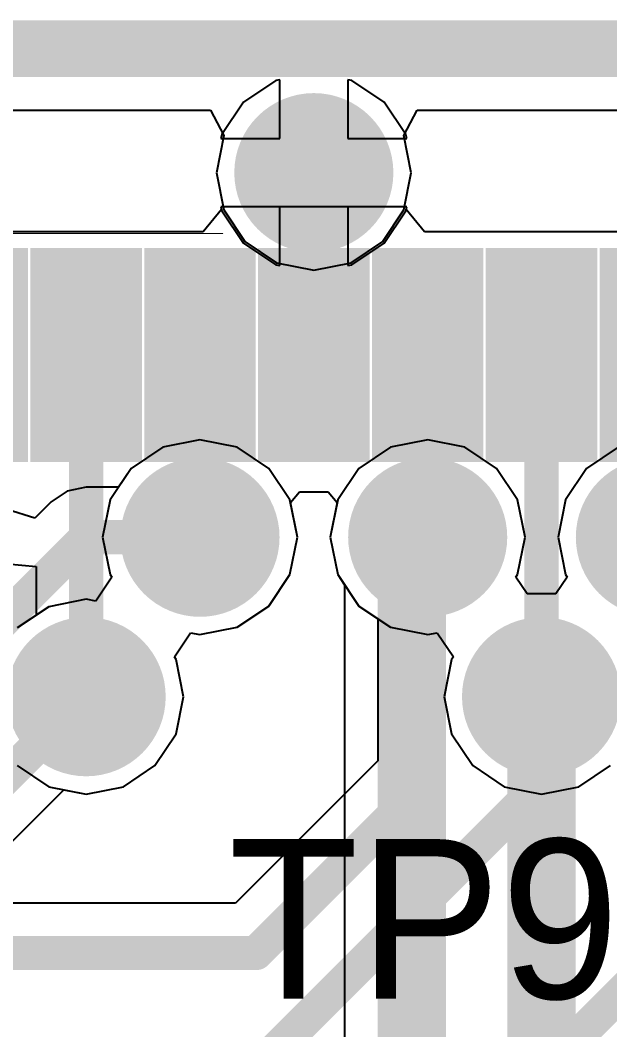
# Model space of a CAD drawing. Header units: millimetres. Extents: x 111 to 521, y 105 to 375.
# Drawn here: x 197.323 to 199.913, y 168.822 to 173.253 of the extents above; entities that cross this region are included whole.
import ezdxf

# ---------------------------------------------------------------- set-up
doc = ezdxf.new("R2010")
doc.units = ezdxf.units.MM
for name, color, linetype in [('BottomLayer', 5, 'Continuous'), ('BottomSolder', 6, 'Continuous'), ('DrillDrawing', 1, 'Continuous'), ('MidLayer2', 76, 'Continuous'), ('MidLayer3', 90, 'Continuous'), ('MultiLayer', 9, 'Continuous'), ('TopLayer', 1, 'Continuous'), ('TopOverlay', 2, 'Continuous'), ('TopPaste', 8, 'Continuous'), ('TopSolder', 216, 'Continuous'), ('ViaHoleLayer', 16, 'Continuous')]:
    doc.layers.add(name, color=color, linetype=linetype)

msp = doc.modelspace()

# ---------------------------------------------------------------- linework, layer by layer
at = {"layer": 'BottomLayer'}
for p, q in [((198.44531558, 172.98839418), (198.30327878, 172.89348962)), ((198.46285936, 172.99188414), (198.44531558, 172.98839418)), ((198.46285936, 172.73390904), (198.46285936, 172.99188414)), ((198.78040254, 172.98839418), (198.76285876, 172.99188414)), ((198.76285876, 172.99188414), (198.76285876, 172.73390904)), ((198.92243934, 172.89348962), (198.78040254, 172.98839418)), ((198.30327878, 172.89348962), (198.20837422, 172.75145282)), ((199.0173439, 172.75145282), (198.92243934, 172.89348962)), ((198.20837422, 172.75145282), (198.20488426, 172.73390904)), ((199.02083386, 172.73390904), (199.0173439, 172.75145282)), ((198.20488426, 172.73390904), (198.46285936, 172.73390904)), ((198.76285876, 172.73390904), (199.02083386, 172.73390904)), ((198.46285936, 172.43390964), (198.20488426, 172.43390964)), ((198.20488426, 172.43390964), (198.20837422, 172.41636586)), ((198.46285936, 172.17593454), (198.46285936, 172.43390964)), ((199.02083386, 172.43390964), (198.76285876, 172.43390964)), ((198.76285876, 172.43390964), (198.76285876, 172.17593454)), ((199.0173439, 172.41636586), (199.02083386, 172.43390964)), ((198.20837422, 172.41636586), (198.30327878, 172.27432906)), ((198.92243934, 172.27432906), (199.0173439, 172.41636586)), ((198.30327878, 172.27432906), (198.44531558, 172.1794245)), ((198.78040254, 172.1794245), (198.92243934, 172.27432906)), ((198.44531558, 172.1794245), (198.46285936, 172.17593454)), ((198.76285876, 172.17593454), (198.78040254, 172.1794245)), ((198.11289562, 171.41152662), (197.94925358, 171.37897652)), ((198.27653766, 171.37897652), (198.11289562, 171.41152662)), ((199.11289362, 171.41152916), (198.94925158, 171.37897906)), ((199.27653566, 171.37897906), (199.11289362, 171.41152916)), ((197.94925358, 171.37897652), (197.81052386, 171.28628176)), ((198.41526738, 171.28628176), (198.27653766, 171.37897652)), ((198.94925158, 171.37897906), (198.81052186, 171.2862843)), ((199.41526538, 171.2862843), (199.27653566, 171.37897906)), ((199.94924958, 171.37897652), (199.81051986, 171.28628176)), ((197.81052386, 171.28628176), (197.75495882, 171.20311962)), ((198.50796214, 171.14755204), (198.41526738, 171.28628176)), ((198.81052186, 171.2862843), (198.7178271, 171.14755458)), ((199.50796014, 171.14755458), (199.41526538, 171.2862843)), ((199.81051986, 171.28628176), (199.7178251, 171.14755204)), ((197.61370942, 171.20311962), (197.52982084, 171.18643436)), ((197.75495882, 171.20311962), (197.61370942, 171.20311962)), ((197.52982084, 171.18643436), (197.45870338, 171.1389135)), ((198.54051224, 170.98391), (198.50796214, 171.14755204)), ((198.7178271, 171.14755458), (198.685277, 170.98391254)), ((199.54051024, 170.98391254), (199.50796014, 171.14755458)), ((199.7178251, 171.14755204), (199.685275, 170.98391)), ((197.38794152, 171.0681491), (197.2664076, 171.1050172)), ((197.45870338, 171.1389135), (197.38794152, 171.0681491)), ((198.50796214, 170.82026796), (198.54051224, 170.98391)), ((198.685277, 170.98391254), (198.7178271, 170.8202705)), ((199.50796014, 170.8202705), (199.54051024, 170.98391254)), ((199.685275, 170.98391), (199.7178251, 170.82026796)), ((198.41526738, 170.68153824), (198.50796214, 170.82026796)), ((198.7178271, 170.8202705), (198.7478118, 170.77539378)), ((199.50026648, 170.80875414), (199.50796014, 170.8202705)), ((199.54939008, 170.73523384), (199.50026648, 170.80875414)), ((199.72551622, 170.80875668), (199.67639262, 170.73523384)), ((199.7178251, 170.82026796), (199.72551622, 170.80875668)), ((198.7478118, 170.77539378), (198.7478118, 165.93700366)), ((199.67639262, 170.73523384), (199.54939008, 170.73523384)), ((198.27653766, 170.58884348), (198.41526738, 170.68153824)), ((198.11289562, 170.55629338), (198.27653766, 170.58884348)), ((198.00027202, 170.45906218), (198.07082814, 170.56466014)), ((198.07082814, 170.56466014), (198.11289562, 170.55629338)), ((198.00796314, 170.4475509), (198.00027202, 170.45906218)), ((198.04051324, 170.28390886), (198.00796314, 170.4475509)), ((198.00796314, 170.12026682), (198.04051324, 170.28390886)), ((197.91526838, 169.9815371), (198.00796314, 170.12026682)), ((197.77653866, 169.88884234), (197.91526838, 169.9815371)), ((196.09290474, 168.45390998), (197.51480182, 169.87580452)), ((197.51480182, 169.87580452), (197.61289662, 169.85629224)), ((197.61289662, 169.85629224), (197.77653866, 169.88884234))]:
    msp.add_line(p, q, dxfattribs=at)
for points, const_width in [([(198.47315906, 172.58390934, 1), (198.75255906, 172.58390934, 1)], 0.2794), ([(197.97319562, 170.98391, 1), (198.25259562, 170.98391, 1)], 0.2794), ([(198.97319362, 170.98391254, 1), (199.25259362, 170.98391254, 1)], 0.2794), ([(199.97319162, 170.98391, 1), (200.25259162, 170.98391, 1)], 0.2794), ([(199.03789504, 170.98391254, 1), (199.1878922, 170.98391254, 1)], 0.1499997), ([(197.57620886, 170.98391, 1), (197.65120998, 170.98391, 1)], 0.07499858), ([(197.57620886, 170.98391, 1), (197.65120998, 170.98391, 1)], 0.07499858), ([(198.07539506, 170.98391, 1), (198.15039618, 170.98391, 1)], 0.07499858), ([(198.96849462, 170.91451212, 1), (199.11849178, 170.91451212, 1)], 0.1499997), ([(198.96849462, 170.91451212, 1), (199.11849178, 170.91451212, 1)], 0.1499997), ([(197.47319662, 170.28390886, 1), (197.75259662, 170.28390886, 1)], 0.2794), ([(199.47319262, 170.28390886, 1), (199.75259262, 170.28390886, 1)], 0.2794), ([(199.53789404, 170.28390886, 1), (199.6878912, 170.28390886, 1)], 0.1499997), ([(197.57539606, 170.28390886, 1), (197.65039718, 170.28390886, 1)], 0.07499858)]:
    msp.add_lwpolyline(points, format="xyb", close=True, dxfattribs=dict(at, const_width=const_width))
for points, const_width in [([(199.0434932, 170.91451212), (199.11289362, 170.98391254)], 0.2999994), ([(196.01371262, 169.3839132), (197.61370942, 170.98391)], 0.1499997), ([(197.61370942, 170.98391), (198.11289562, 170.98391)], 0.1499997), ([(199.0434932, 165.8145274), (199.0434932, 170.91451212)], 0.2999994), ([(199.61289262, 165.83154032), (199.61289262, 170.28390886)], 0.2999994), ([(195.93790124, 168.60891348), (197.61289662, 170.28390886)], 0.1499997)]:
    msp.add_lwpolyline(points, dxfattribs=dict(at, const_width=const_width))
at = {"layer": 'BottomSolder', "const_width": 0.34939986}
for points in [[(198.4381604, 172.58390934, 1), (198.78755772, 172.58390934, 1)], [(197.93819696, 170.98391, 1), (198.28759428, 170.98391, 1)], [(198.93819496, 170.98391254, 1), (199.28759228, 170.98391254, 1)], [(199.93819296, 170.98391, 1), (200.28759028, 170.98391, 1)], [(197.43819796, 170.28390886, 1), (197.78759528, 170.28390886, 1)], [(199.43819396, 170.28390886, 1), (199.78759128, 170.28390886, 1)]]:
    msp.add_lwpolyline(points, format="xyb", close=True, dxfattribs=at)
at = {"layer": 'DrillDrawing'}
for points, const_width in [([(198.53665906, 172.58390934, 1), (198.68905906, 172.58390934, 1)], 0.1524), ([(198.21192768, 172.3168639, 1), (198.2138276, 172.3168639, 1)], 0.00189992), ([(198.03669562, 170.98391, 1), (198.18909562, 170.98391, 1)], 0.1524), ([(199.03669362, 170.98391254, 1), (199.18909362, 170.98391254, 1)], 0.1524), ([(197.53669662, 170.28390886, 1), (197.68909662, 170.28390886, 1)], 0.1524), ([(199.53669262, 170.28390886, 1), (199.68909262, 170.28390886, 1)], 0.1524)]:
    msp.add_lwpolyline(points, format="xyb", close=True, dxfattribs=dict(at, const_width=const_width))
at = {"layer": 'DrillDrawing', "const_width": 0.00379984}
msp.add_lwpolyline([(191.86287256, 172.3168639), (198.21287764, 172.3168639)], dxfattribs=at)
at = {"layer": 'MidLayer2'}
for p, q in [((198.44531558, 172.98839418), (198.30327878, 172.89348962)), ((198.46285936, 172.99188414), (198.44531558, 172.98839418)), ((198.46285936, 172.73390904), (198.46285936, 172.99188414)), ((198.78040254, 172.98839418), (198.76285876, 172.99188414)), ((198.76285876, 172.99188414), (198.76285876, 172.73390904)), ((198.92243934, 172.89348962), (198.78040254, 172.98839418)), ((198.30327878, 172.89348962), (198.20837422, 172.75145282)), ((199.0173439, 172.75145282), (198.92243934, 172.89348962)), ((198.20837422, 172.75145282), (198.20488426, 172.73390904)), ((199.02083386, 172.73390904), (199.0173439, 172.75145282)), ((198.20488426, 172.73390904), (198.46285936, 172.73390904)), ((198.76285876, 172.73390904), (199.02083386, 172.73390904)), ((198.46285936, 172.43390964), (198.20488426, 172.43390964)), ((198.20488426, 172.43390964), (198.20837422, 172.41636586)), ((198.46285936, 172.17593454), (198.46285936, 172.43390964)), ((199.02083386, 172.43390964), (198.76285876, 172.43390964)), ((198.76285876, 172.43390964), (198.76285876, 172.17593454)), ((199.0173439, 172.41636586), (199.02083386, 172.43390964)), ((198.20837422, 172.41636586), (198.30327878, 172.27432906)), ((198.92243934, 172.27432906), (199.0173439, 172.41636586)), ((198.30327878, 172.27432906), (198.44531558, 172.1794245)), ((198.78040254, 172.1794245), (198.92243934, 172.27432906)), ((198.44531558, 172.1794245), (198.46285936, 172.17593454)), ((198.76285876, 172.17593454), (198.78040254, 172.1794245)), ((198.11289562, 171.41152662), (197.94925358, 171.37897652)), ((198.27653766, 171.37897652), (198.11289562, 171.41152662)), ((199.11289362, 171.41152916), (198.94925158, 171.37897906)), ((199.27653566, 171.37897906), (199.11289362, 171.41152916)), ((197.94925358, 171.37897652), (197.81052386, 171.28628176)), ((198.41526738, 171.28628176), (198.27653766, 171.37897652)), ((198.94925158, 171.37897906), (198.81052186, 171.2862843)), ((199.41526538, 171.2862843), (199.27653566, 171.37897906)), ((199.94924958, 171.37897652), (199.81051986, 171.28628176)), ((197.81052386, 171.28628176), (197.7178291, 171.14755204)), ((198.50796214, 171.14755204), (198.41526738, 171.28628176)), ((198.81052186, 171.2862843), (198.7178271, 171.14755458)), ((199.50796014, 171.14755458), (199.41526538, 171.2862843)), ((199.81051986, 171.28628176), (199.7178251, 171.14755204)), ((197.7178291, 171.14755204), (197.685279, 170.98391)), ((198.54051224, 170.98391), (198.50796214, 171.14755204)), ((198.7178271, 171.14755458), (198.685277, 170.98391254)), ((199.54051024, 170.98391254), (199.50796014, 171.14755458)), ((199.7178251, 171.14755204), (199.685275, 170.98391)), ((197.685279, 170.98391), (197.7178291, 170.82026796)), ((198.50796214, 170.82026796), (198.54051224, 170.98391)), ((198.685277, 170.98391254), (198.7178271, 170.8202705)), ((199.50796014, 170.8202705), (199.54051024, 170.98391254)), ((199.685275, 170.98391), (199.7178251, 170.82026796)), ((197.72552022, 170.80875668), (197.6549641, 170.70315872)), ((197.7178291, 170.82026796), (197.72552022, 170.80875668)), ((198.41526738, 170.68153824), (198.50796214, 170.82026796)), ((198.7178271, 170.8202705), (198.81052186, 170.68154078)), ((199.50026648, 170.80875414), (199.50796014, 170.8202705)), ((199.54939008, 170.73523384), (199.50026648, 170.80875414)), ((199.72551622, 170.80875668), (199.67639262, 170.73523384)), ((199.7178251, 170.82026796), (199.72551622, 170.80875668)), ((197.61289662, 170.71152548), (197.44925458, 170.67897538)), ((197.6549641, 170.70315872), (197.61289662, 170.71152548)), ((199.67639262, 170.73523384), (199.54939008, 170.73523384)), ((197.44925458, 170.67897538), (197.31052486, 170.58628062)), ((198.27653766, 170.58884348), (198.41526738, 170.68153824)), ((198.81052186, 170.68154078), (198.94925158, 170.58884602)), ((198.11289562, 170.55629338), (198.27653766, 170.58884348)), ((198.94925158, 170.58884602), (199.11289362, 170.55629592)), ((198.00027202, 170.45906218), (198.07082814, 170.56466014)), ((198.07082814, 170.56466014), (198.11289562, 170.55629338)), ((199.11289362, 170.55629592), (199.1549611, 170.56466268)), ((199.1549611, 170.56466268), (199.22551976, 170.45906726)), ((198.00796314, 170.4475509), (198.00027202, 170.45906218)), ((198.04051324, 170.28390886), (198.00796314, 170.4475509)), ((199.2178261, 170.4475509), (199.185276, 170.28390886)), ((199.22551976, 170.45906726), (199.2178261, 170.4475509)), ((198.00796314, 170.12026682), (198.04051324, 170.28390886)), ((199.185276, 170.28390886), (199.2178261, 170.12026682)), ((197.91526838, 169.9815371), (198.00796314, 170.12026682)), ((199.2178261, 170.12026682), (199.31052086, 169.9815371)), ((197.31052486, 169.9815371), (197.44925458, 169.88884234)), ((197.77653866, 169.88884234), (197.91526838, 169.9815371)), ((199.31052086, 169.9815371), (199.44925058, 169.88884234)), ((199.77653466, 169.88884234), (199.91526438, 169.9815371)), ((197.44925458, 169.88884234), (197.61289662, 169.85629224)), ((197.61289662, 169.85629224), (197.77653866, 169.88884234)), ((199.44925058, 169.88884234), (199.61289262, 169.85629224)), ((199.61289262, 169.85629224), (199.77653466, 169.88884234))]:
    msp.add_line(p, q, dxfattribs=at)
at = {"layer": 'MidLayer2', "const_width": 0.2794}
for points in [[(198.47315906, 172.58390934, 1), (198.75255906, 172.58390934, 1)], [(197.97319562, 170.98391, 1), (198.25259562, 170.98391, 1)], [(198.97319362, 170.98391254, 1), (199.25259362, 170.98391254, 1)], [(199.97319162, 170.98391, 1), (200.25259162, 170.98391, 1)], [(197.47319662, 170.28390886, 1), (197.75259662, 170.28390886, 1)], [(199.47319262, 170.28390886, 1), (199.75259262, 170.28390886, 1)]]:
    msp.add_lwpolyline(points, format="xyb", close=True, dxfattribs=at)
at = {"layer": 'MidLayer3'}
for p, q in [((196.56702876, 172.85812012), (198.15868928, 172.85812012)), ((198.15868928, 172.85812012), (198.21779254, 172.74754884)), ((199.00792558, 172.74754884), (199.06702884, 172.85812012)), ((199.06702884, 172.85812012), (203.15868944, 172.85812012)), ((198.21779254, 172.74754884), (198.18524244, 172.58390934)), ((199.04047568, 172.58390934), (199.00792558, 172.74754884)), ((198.18524244, 172.58390934), (198.21779254, 172.4202673)), ((199.00792558, 172.4202673), (199.04047568, 172.58390934)), ((198.21779254, 172.4202673), (198.3104873, 172.28153758)), ((198.91523082, 172.28153758), (199.00792558, 172.4202673)), ((198.3104873, 172.28153758), (198.44921702, 172.18884282)), ((198.7765011, 172.18884282), (198.91523082, 172.28153758)), ((198.44921702, 172.18884282), (198.61285906, 172.15629272)), ((198.61285906, 172.15629272), (198.7765011, 172.18884282)), ((198.11289562, 171.41152662), (197.94925358, 171.37897652)), ((198.27653766, 171.37897652), (198.11289562, 171.41152662)), ((199.11289362, 171.41152916), (198.94925158, 171.37897906)), ((199.27653566, 171.37897906), (199.11289362, 171.41152916)), ((197.94925358, 171.37897652), (197.81052386, 171.28628176)), ((198.41526738, 171.28628176), (198.27653766, 171.37897652)), ((198.94925158, 171.37897906), (198.81052186, 171.2862843)), ((199.41526538, 171.2862843), (199.27653566, 171.37897906)), ((199.94924958, 171.37897652), (199.81051986, 171.28628176)), ((197.81052386, 171.28628176), (197.7178291, 171.14755204)), ((198.50796214, 171.14755204), (198.41526738, 171.28628176)), ((198.81052186, 171.2862843), (198.7178271, 171.14755458)), ((199.50796014, 171.14755458), (199.41526538, 171.2862843)), ((199.81051986, 171.28628176), (199.7178251, 171.14755204)), ((197.7178291, 171.14755204), (197.685279, 170.98391)), ((198.54051224, 170.98391), (198.50796214, 171.14755204)), ((198.7178271, 171.14755458), (198.685277, 170.98391254)), ((199.54051024, 170.98391254), (199.50796014, 171.14755458)), ((199.7178251, 171.14755204), (199.685275, 170.98391)), ((197.685279, 170.98391), (197.7178291, 170.82026796)), ((198.50796214, 170.82026796), (198.54051224, 170.98391)), ((198.685277, 170.98391254), (198.7178271, 170.8202705)), ((199.50796014, 170.8202705), (199.54051024, 170.98391254)), ((199.685275, 170.98391), (199.7178251, 170.82026796)), ((197.72552022, 170.80875668), (197.6549641, 170.70315872)), ((197.7178291, 170.82026796), (197.72552022, 170.80875668)), ((198.41526738, 170.68153824), (198.50796214, 170.82026796)), ((198.7178271, 170.8202705), (198.81052186, 170.68154078)), ((199.50026648, 170.80875414), (199.50796014, 170.8202705)), ((199.54939008, 170.73523384), (199.50026648, 170.80875414)), ((199.72551622, 170.80875668), (199.67639262, 170.73523384)), ((199.7178251, 170.82026796), (199.72551622, 170.80875668)), ((197.61289662, 170.71152548), (197.44925458, 170.67897538)), ((197.6549641, 170.70315872), (197.61289662, 170.71152548)), ((199.67639262, 170.73523384), (199.54939008, 170.73523384)), ((197.44925458, 170.67897538), (197.31052486, 170.58628062)), ((198.27653766, 170.58884348), (198.41526738, 170.68153824)), ((198.81052186, 170.68154078), (198.94925158, 170.58884602)), ((198.11289562, 170.55629338), (198.27653766, 170.58884348)), ((198.94925158, 170.58884602), (199.11289362, 170.55629592)), ((198.00027202, 170.45906218), (198.07082814, 170.56466014)), ((198.07082814, 170.56466014), (198.11289562, 170.55629338)), ((199.11289362, 170.55629592), (199.1549611, 170.56466268)), ((199.1549611, 170.56466268), (199.22551976, 170.45906726)), ((198.00796314, 170.4475509), (198.00027202, 170.45906218)), ((198.04051324, 170.28390886), (198.00796314, 170.4475509)), ((199.2178261, 170.4475509), (199.185276, 170.28390886)), ((199.22551976, 170.45906726), (199.2178261, 170.4475509)), ((198.00796314, 170.12026682), (198.04051324, 170.28390886)), ((199.185276, 170.28390886), (199.2178261, 170.12026682)), ((197.91526838, 169.9815371), (198.00796314, 170.12026682)), ((199.2178261, 170.12026682), (199.31052086, 169.9815371)), ((197.31052486, 169.9815371), (197.44925458, 169.88884234)), ((197.77653866, 169.88884234), (197.91526838, 169.9815371)), ((199.31052086, 169.9815371), (199.44925058, 169.88884234)), ((199.77653466, 169.88884234), (199.91526438, 169.9815371)), ((197.44925458, 169.88884234), (197.61289662, 169.85629224)), ((197.61289662, 169.85629224), (197.77653866, 169.88884234)), ((199.44925058, 169.88884234), (199.61289262, 169.85629224)), ((199.61289262, 169.85629224), (199.77653466, 169.88884234))]:
    msp.add_line(p, q, dxfattribs=at)
at = {"layer": 'MidLayer3', "const_width": 0.2499995}
msp.add_lwpolyline([(195.88736286, 173.12831008), (205.33835742, 173.12831008)], dxfattribs=at)
at = {"layer": 'MidLayer3', "const_width": 0.2794}
for points in [[(198.47315906, 172.58390934, 1), (198.75255906, 172.58390934, 1)], [(197.97319562, 170.98391, 1), (198.25259562, 170.98391, 1)], [(198.97319362, 170.98391254, 1), (199.25259362, 170.98391254, 1)], [(199.97319162, 170.98391, 1), (200.25259162, 170.98391, 1)], [(197.47319662, 170.28390886, 1), (197.75259662, 170.28390886, 1)], [(199.47319262, 170.28390886, 1), (199.75259262, 170.28390886, 1)]]:
    msp.add_lwpolyline(points, format="xyb", close=True, dxfattribs=at)
at = {"layer": 'MultiLayer', "const_width": 0.2794}
for points in [[(198.47315906, 172.58390934, 1), (198.75255906, 172.58390934, 1)], [(197.97319562, 170.98391, 1), (198.25259562, 170.98391, 1)], [(198.97319362, 170.98391254, 1), (199.25259362, 170.98391254, 1)], [(199.97319162, 170.98391, 1), (200.25259162, 170.98391, 1)], [(197.47319662, 170.28390886, 1), (197.75259662, 170.28390886, 1)], [(199.47319262, 170.28390886, 1), (199.75259262, 170.28390886, 1)]]:
    msp.add_lwpolyline(points, format="xyb", close=True, dxfattribs=at)
at = {"layer": 'TopLayer'}
for p, q in [((198.44531558, 172.98839418), (198.30327878, 172.89348962)), ((198.46285936, 172.99188414), (198.44531558, 172.98839418)), ((198.46285936, 172.73390904), (198.46285936, 172.99188414)), ((198.78040254, 172.98839418), (198.76285876, 172.99188414)), ((198.76285876, 172.99188414), (198.76285876, 172.73390904)), ((198.92243934, 172.89348962), (198.78040254, 172.98839418)), ((198.30327878, 172.89348962), (198.20837422, 172.75145282)), ((199.0173439, 172.75145282), (198.92243934, 172.89348962)), ((198.20837422, 172.75145282), (198.20488426, 172.73390904)), ((199.02083386, 172.73390904), (199.0173439, 172.75145282)), ((198.20488426, 172.73390904), (198.46285936, 172.73390904)), ((198.76285876, 172.73390904), (199.02083386, 172.73390904)), ((199.02083386, 172.43390964), (198.20488426, 172.43390964)), ((198.20488426, 172.43390964), (198.2072363, 172.4220834)), ((199.01848182, 172.4220834), (199.02083386, 172.43390964)), ((198.2072363, 172.4220834), (198.1266675, 172.32390986)), ((199.09905062, 172.32390986), (199.01848182, 172.4220834)), ((198.1266675, 172.32390986), (196.59905054, 172.32390986)), ((203.12666766, 172.32390986), (199.09905062, 172.32390986)), ((198.51031164, 171.1357385), (198.54939462, 171.18335842)), ((198.54939462, 171.18335842), (198.67639462, 171.18335842)), ((198.67639462, 171.18335842), (198.7154776, 171.1357385)), ((198.54051224, 170.98391), (198.51031164, 171.1357385)), ((198.7154776, 171.1357385), (198.685277, 170.98391254)), ((198.50796214, 170.82026796), (198.54051224, 170.98391)), ((198.685277, 170.98391254), (198.7178271, 170.8202705)), ((197.26728136, 170.86719192), (197.39366922, 170.85474338)), ((197.39366922, 170.85474338), (197.39366922, 170.6418355)), ((198.41526738, 170.68153824), (198.50796214, 170.82026796)), ((198.7178271, 170.8202705), (198.81052186, 170.68154078)), ((198.27653766, 170.58884348), (198.41526738, 170.68153824)), ((198.81052186, 170.68154078), (198.893684, 170.62597574)), ((197.39366922, 170.6418355), (197.31052486, 170.58628062)), ((198.893684, 170.62597574), (198.893684, 170.0031398)), ((198.11289562, 170.55629338), (198.27653766, 170.58884348)), ((198.00027202, 170.45906218), (198.07082814, 170.56466014)), ((198.07082814, 170.56466014), (198.11289562, 170.55629338)), ((198.00796314, 170.4475509), (198.00027202, 170.45906218)), ((198.04051324, 170.28390886), (198.00796314, 170.4475509)), ((198.00796314, 170.12026682), (198.04051324, 170.28390886)), ((197.91526838, 169.9815371), (198.00796314, 170.12026682)), ((198.893684, 170.0031398), (198.26866874, 169.378122)), ((197.31052486, 169.9815371), (197.44925458, 169.88884234)), ((197.77653866, 169.88884234), (197.91526838, 169.9815371)), ((197.44925458, 169.88884234), (197.61289662, 169.85629224)), ((197.61289662, 169.85629224), (197.77653866, 169.88884234)), ((198.26866874, 169.378122), (197.13787598, 169.378122))]:
    msp.add_line(p, q, dxfattribs=at)
for points, const_width in [([(198.47315906, 172.58390934, 1), (198.75255906, 172.58390934, 1)], 0.2794), ([(198.56285916, 172.58390934, 1), (198.66285896, 172.58390934, 1)], 0.0999998), ([(197.57537828, 171.78391094, 1), (197.6503794, 171.78391094, 1)], 0.07499858), ([(198.07537982, 171.78391094, 1), (198.15038094, 171.78391094, 1)], 0.07499858), ([(198.56285916, 171.78391094, 1), (198.66285896, 171.78391094, 1)], 0.0999998), ([(199.07539306, 171.78391094, 1), (199.15039418, 171.78391094, 1)], 0.07499858), ([(199.57537936, 171.78391094, 1), (199.65038048, 171.78391094, 1)], 0.07499858), ([(197.97319562, 170.98391, 1), (198.25259562, 170.98391, 1)], 0.2794), ([(198.97319362, 170.98391254, 1), (199.25259362, 170.98391254, 1)], 0.2794), ([(199.97319162, 170.98391, 1), (200.25259162, 170.98391, 1)], 0.2794), ([(198.07537982, 170.98392524, 1), (198.15038094, 170.98392524, 1)], 0.07499858), ([(198.07537982, 170.98392524, 1), (198.15038094, 170.98392524, 1)], 0.07499858), ([(198.07539506, 170.98391, 1), (198.15039618, 170.98391, 1)], 0.07499858), ([(199.07539306, 170.98391254, 1), (199.15039418, 170.98391254, 1)], 0.07499858), ([(199.07539306, 170.98391254, 1), (199.15039418, 170.98391254, 1)], 0.07499858), ([(197.47319662, 170.28390886, 1), (197.75259662, 170.28390886, 1)], 0.2794), ([(199.47319262, 170.28390886, 1), (199.75259262, 170.28390886, 1)], 0.2794), ([(197.57537828, 170.28392664, 1), (197.6503794, 170.28392664, 1)], 0.07499858), ([(197.57537828, 170.28392664, 1), (197.6503794, 170.28392664, 1)], 0.07499858), ([(197.57539606, 170.28390886, 1), (197.65039718, 170.28390886, 1)], 0.07499858), ([(199.57537936, 170.28392156, 1), (199.65038048, 170.28392156, 1)], 0.07499858), ([(199.57537936, 170.28392156, 1), (199.65038048, 170.28392156, 1)], 0.07499858), ([(199.57539206, 170.28390886, 1), (199.65039318, 170.28390886, 1)], 0.07499858), ([(199.57539206, 170.28390886, 1), (199.65039318, 170.28390886, 1)], 0.07499858), ([(199.07539306, 169.91233988, 1), (199.15039418, 169.91233988, 1)], 0.07499858), ([(199.07539306, 169.91233988, 1), (199.15039418, 169.91233988, 1)], 0.07499858), ([(199.57539206, 169.90183698, 1), (199.65039318, 169.90183698, 1)], 0.07499858), ([(199.57539206, 169.90183698, 1), (199.65039318, 169.90183698, 1)], 0.07499858), ([(198.32196556, 169.15891238, 1), (198.39696668, 169.15891238, 1)], 0.07499858), ([(198.32196556, 169.15891238, 1), (198.39696668, 169.15891238, 1)], 0.07499858)]:
    msp.add_lwpolyline(points, format="xyb", close=True, dxfattribs=dict(at, const_width=const_width))
for points, const_width in [([(198.61285906, 171.78391094), (198.61285906, 172.58390934)], 0.1999996), ([(197.61287884, 170.28392664), (197.61287884, 171.78391094)], 0.1499997), ([(198.11288038, 170.98392524), (198.11288038, 171.78391094)], 0.1499997), ([(199.11289362, 170.98391254), (199.11289362, 171.78391094)], 0.1499997), ([(199.61287992, 170.28392156), (199.61287992, 171.78391094)], 0.1499997), ([(198.11288038, 170.98392524), (198.11289562, 170.98391)], 0.1499997), ([(199.11289362, 169.91233988), (199.11289362, 170.98391254)], 0.1499997), ([(197.61287884, 170.28392664), (197.61289662, 170.28390886)], 0.1499997), ([(199.61287992, 170.28392156), (199.61289262, 170.28390886)], 0.1499997), ([(199.61289262, 169.90183698), (199.61289262, 170.28390886)], 0.1499997), ([(197.71996778, 168.00891214), (199.61289262, 169.90183698)], 0.1499997), ([(198.35946612, 169.15891238), (199.11289362, 169.91233988)], 0.1499997), ([(197.13787598, 169.15891238), (198.35946612, 169.15891238)], 0.1499997), ([(198.98787736, 168.00891214), (200.11289162, 169.1339264)], 0.1499997)]:
    msp.add_lwpolyline(points, dxfattribs=dict(at, const_width=const_width))
for points in [[(197.78787722, 172.18391014), (197.43788046, 172.18391014), (197.78787722, 171.38391174), (197.43788046, 171.38391174)], [(198.28787876, 172.18391014), (197.937882, 172.18391014), (198.28787876, 171.38391174), (197.937882, 171.38391174)], [(198.78787776, 172.18391014), (198.437881, 172.18391014), (198.78787776, 171.38391174), (198.437881, 171.38391174)], [(199.28787676, 172.18391014), (198.93788, 172.18391014), (199.28787676, 171.38391174), (198.93788, 171.38391174)], [(199.7878783, 172.18391014), (199.43788154, 172.18391014), (199.7878783, 171.38391174), (199.43788154, 171.38391174)]]:
    msp.add_solid(points, dxfattribs=at)
at = {"layer": 'TopPaste'}
for points in [[(197.73787732, 172.13391024), (197.48788036, 172.13391024), (197.73787732, 171.43391164), (197.48788036, 171.43391164)], [(198.23787886, 172.13391024), (197.9878819, 172.13391024), (198.23787886, 171.43391164), (197.9878819, 171.43391164)], [(198.73787786, 172.13391024), (198.4878809, 172.13391024), (198.73787786, 171.43391164), (198.4878809, 171.43391164)], [(199.23787686, 172.13391024), (198.9878799, 172.13391024), (199.23787686, 171.43391164), (198.9878799, 171.43391164)], [(199.7378784, 172.13391024), (199.48788144, 172.13391024), (199.7378784, 171.43391164), (199.48788144, 171.43391164)]]:
    msp.add_solid(points, dxfattribs=at)
at = {"layer": 'TopSolder', "const_width": 0.34939986}
for points in [[(198.4381604, 172.58390934, 1), (198.78755772, 172.58390934, 1)], [(197.93819696, 170.98391, 1), (198.28759428, 170.98391, 1)], [(198.93819496, 170.98391254, 1), (199.28759228, 170.98391254, 1)], [(199.93819296, 170.98391, 1), (200.28759028, 170.98391, 1)], [(197.43819796, 170.28390886, 1), (197.78759528, 170.28390886, 1)], [(199.43819396, 170.28390886, 1), (199.78759128, 170.28390886, 1)]]:
    msp.add_lwpolyline(points, format="xyb", close=True, dxfattribs=at)
at = {"layer": 'TopSolder'}
for points in [[(197.35787808, 172.25391), (196.8678816, 172.25391), (197.35787808, 171.31391188), (196.8678816, 171.31391188)], [(197.85787708, 172.25391), (197.3678806, 172.25391), (197.85787708, 171.31391188), (197.3678806, 171.31391188)], [(198.35787862, 172.25391), (197.86788214, 172.25391), (198.35787862, 171.31391188), (197.86788214, 171.31391188)], [(198.85787762, 172.25391), (198.36788114, 172.25391), (198.85787762, 171.31391188), (198.36788114, 171.31391188)], [(199.35787662, 172.25391), (198.86788014, 172.25391), (199.35787662, 171.31391188), (198.86788014, 171.31391188)], [(199.85787816, 172.25391), (199.36788168, 172.25391), (199.85787816, 171.31391188), (199.36788168, 171.31391188)], [(200.35787716, 172.25391), (199.86788068, 172.25391), (200.35787716, 171.31391188), (199.86788068, 171.31391188)]]:
    msp.add_solid(points, dxfattribs=at)
at = {"layer": 'ViaHoleLayer', "const_width": 0.1524}
for points in [[(198.53665906, 172.58390934, 1), (198.68905906, 172.58390934, 1)], [(198.03669562, 170.98391, 1), (198.18909562, 170.98391, 1)], [(199.03669362, 170.98391254, 1), (199.18909362, 170.98391254, 1)], [(197.53669662, 170.28390886, 1), (197.68909662, 170.28390886, 1)], [(199.53669262, 170.28390886, 1), (199.68909262, 170.28390886, 1)]]:
    msp.add_lwpolyline(points, format="xyb", close=True, dxfattribs=at)

# ---------------------------------------------------------------- texts
at = {"layer": 'TopOverlay'}
msp.add_text('TP9', height=0.7000011399999999, rotation=360, dxfattribs=at).set_placement((198.23787886, 168.95891278))

doc.saveas('drawing.dxf')
